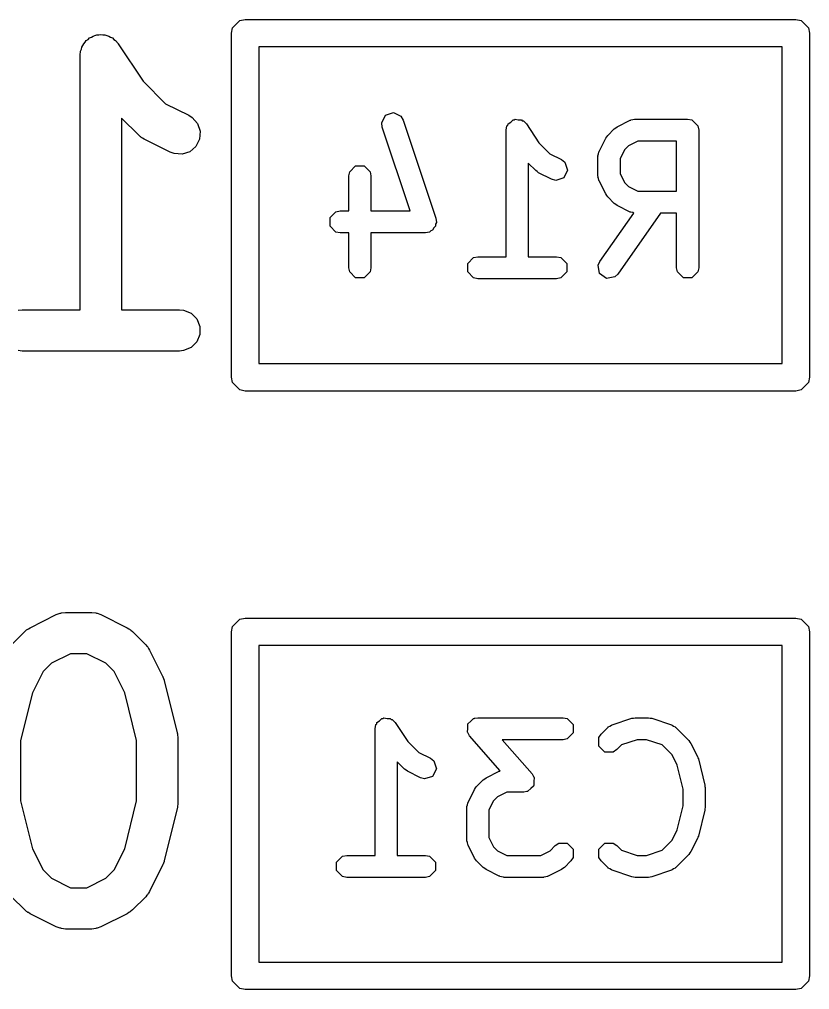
# Model space of a CAD drawing. Extents: x 2.01 to 5.6, y -4.28 to -1.65.
# Drawn here: x 4.1016 to 4.2146, y -3.7303 to -3.5915 of the extents above; entities that cross this region are included whole.
import ezdxf

# ---------------------------------------------------------------- set-up
doc = ezdxf.new("R2010")
doc.units = 0
doc.header["$MEASUREMENT"] = 0
doc.layers.add('BLACK', color=7, linetype='CONTINUOUS')

msp = doc.modelspace()

# ---------------------------------------------------------------- linework, layer by layer
at = {"layer": 'BLACK', "linetype": 'CONTINUOUS'}
for p, q in [((4.1331, -3.59169), (4.13386, -3.59154)), ((4.13386, -3.59154), (4.2126, -3.59154)), ((4.2126, -3.59154), (4.21335, -3.59169)), ((4.13189, -3.5935), (4.13204, -3.59275)), ((4.13204, -3.59275), (4.1331, -3.59169)), ((4.21335, -3.59169), (4.21442, -3.59275)), ((4.21442, -3.59275), (4.21457, -3.5935)), ((4.11139, -3.5944), (4.1116, -3.59419)), ((4.1116, -3.59419), (4.11187, -3.59408)), ((4.11187, -3.59408), (4.11211, -3.59392)), ((4.11211, -3.59392), (4.11239, -3.59386)), ((4.11239, -3.59386), (4.11266, -3.59375)), ((4.11266, -3.59375), (4.11295, -3.59375)), ((4.11295, -3.59375), (4.11324, -3.59369)), ((4.11324, -3.59369), (4.11352, -3.59375)), ((4.11352, -3.59375), (4.11381, -3.59375)), ((4.11381, -3.59375), (4.11408, -3.59386)), ((4.11408, -3.59386), (4.11437, -3.59392)), ((4.11437, -3.59392), (4.11461, -3.59408)), ((4.11461, -3.59408), (4.11488, -3.59419)), ((4.11488, -3.59419), (4.11508, -3.5944)), ((4.13189, -3.64272), (4.13189, -3.5935)), ((4.21457, -3.5935), (4.21457, -3.64272)), ((4.11045, -3.5958), (4.11051, -3.59551)), ((4.11051, -3.59551), (4.11067, -3.59527)), ((4.11067, -3.59527), (4.11078, -3.59501)), ((4.11078, -3.59501), (4.11099, -3.5948)), ((4.11099, -3.5948), (4.11115, -3.59456)), ((4.11115, -3.59456), (4.11139, -3.5944)), ((4.11508, -3.5944), (4.11533, -3.59456)), ((4.11533, -3.59456), (4.11569, -3.595)), ((4.11569, -3.595), (4.11569, -3.59501)), ((4.11569, -3.59501), (4.11569, -3.59501)), ((4.11569, -3.59501), (4.11569, -3.59501)), ((4.11569, -3.59501), (4.11928, -3.60039)), ((4.13583, -3.59547), (4.13583, -3.64075)), ((4.21063, -3.59547), (4.13583, -3.59547)), ((4.21063, -3.64075), (4.21063, -3.59547)), ((4.11028, -3.59664), (4.11034, -3.59607)), ((4.11028, -3.59665), (4.11028, -3.59664)), ((4.11028, -3.59664), (4.11028, -3.59664)), ((4.11028, -3.59664), (4.11028, -3.59664)), ((4.11028, -3.63306), (4.11028, -3.59665)), ((4.11034, -3.59607), (4.11045, -3.5958)), ((4.11928, -3.60039), (4.12248, -3.60359)), ((4.12248, -3.60359), (4.1258, -3.60525)), ((4.1258, -3.60525), (4.12629, -3.60556)), ((4.15338, -3.60632), (4.15392, -3.60524)), ((4.15392, -3.60524), (4.15506, -3.60486)), ((4.15506, -3.60486), (4.15614, -3.6054)), ((4.15614, -3.6054), (4.15644, -3.60593)), ((4.11865, -3.60811), (4.11619, -3.60565)), ((4.11619, -3.60565), (4.11619, -3.63306)), ((4.12629, -3.60556), (4.12705, -3.60643)), ((4.12705, -3.60643), (4.12741, -3.60753)), ((4.15346, -3.60693), (4.15338, -3.60632)), ((4.15644, -3.60593), (4.16113, -3.61999)), ((4.17118, -3.60737), (4.1713, -3.60677)), ((4.1713, -3.60677), (4.17142, -3.60665)), ((4.17142, -3.60665), (4.17145, -3.60649)), ((4.17145, -3.60649), (4.17183, -3.60624)), ((4.17183, -3.60624), (4.17216, -3.60591)), ((4.17216, -3.60591), (4.17232, -3.60591)), ((4.17232, -3.60591), (4.17245, -3.60582)), ((4.17245, -3.60582), (4.1729, -3.60591)), ((4.1729, -3.60591), (4.17336, -3.60591)), ((4.17336, -3.60591), (4.17348, -3.60603)), ((4.17348, -3.60603), (4.17364, -3.60606)), ((4.17364, -3.60606), (4.17407, -3.60649)), ((4.17407, -3.60649), (4.17586, -3.60918)), ((4.18705, -3.6069), (4.18893, -3.60596)), ((4.18893, -3.60596), (4.189, -3.60594)), ((4.189, -3.60594), (4.18903, -3.60591)), ((4.18903, -3.60591), (4.18928, -3.60586)), ((4.18928, -3.60586), (4.18952, -3.6058)), ((4.18952, -3.6058), (4.18956, -3.60581)), ((4.18956, -3.60581), (4.18963, -3.60579)), ((4.18963, -3.60579), (4.19713, -3.60579)), ((4.19713, -3.60579), (4.19773, -3.60591)), ((4.19773, -3.60591), (4.19859, -3.60677)), ((4.19859, -3.60677), (4.19871, -3.60737)), ((4.11887, -3.60829), (4.11865, -3.60811)), ((4.12741, -3.60753), (4.12733, -3.60867)), ((4.15745, -3.61892), (4.15346, -3.60693)), ((4.17118, -3.62548), (4.17118, -3.60737)), ((4.18557, -3.60834), (4.18571, -3.60813)), ((4.18571, -3.60813), (4.18664, -3.60719)), ((4.18664, -3.60719), (4.18685, -3.60705)), ((4.18685, -3.60705), (4.18705, -3.6069)), ((4.19871, -3.60737), (4.19871, -3.62705)), ((4.11892, -3.60835), (4.11887, -3.60829)), ((4.11901, -3.60841), (4.11892, -3.60835)), ((4.11909, -3.60848), (4.11901, -3.60841)), ((4.11917, -3.60851), (4.11909, -3.60848)), ((4.11941, -3.60866), (4.11917, -3.60851)), ((4.12316, -3.61054), (4.11941, -3.60866)), ((4.12733, -3.60867), (4.12682, -3.60971)), ((4.17586, -3.60918), (4.17744, -3.61076)), ((4.18447, -3.61041), (4.18541, -3.60854)), ((4.18541, -3.60854), (4.18557, -3.60834)), ((4.18869, -3.6096), (4.18811, -3.61018)), ((4.19, -3.60894), (4.18869, -3.6096)), ((4.19556, -3.60894), (4.19, -3.60894)), ((4.19556, -3.6161), (4.19556, -3.60894)), ((4.1237, -3.61074), (4.12316, -3.61054)), ((4.12485, -3.61082), (4.1237, -3.61074)), ((4.12595, -3.61046), (4.12485, -3.61082)), ((4.12682, -3.60971), (4.12595, -3.61046)), ((4.17744, -3.61076), (4.17909, -3.61158)), ((4.18431, -3.61101), (4.18438, -3.61076)), ((4.18432, -3.61104), (4.18431, -3.61101)), ((4.18431, -3.61112), (4.18432, -3.61104)), ((4.18438, -3.61076), (4.18443, -3.61051)), ((4.18443, -3.61051), (4.18445, -3.61049)), ((4.18445, -3.61049), (4.18447, -3.61041)), ((4.18811, -3.61018), (4.18746, -3.61149)), ((4.1754, -3.61317), (4.17433, -3.61211)), ((4.17433, -3.61211), (4.17433, -3.62548)), ((4.17909, -3.61158), (4.17957, -3.61196)), ((4.17957, -3.61196), (4.17995, -3.6131)), ((4.18431, -3.61393), (4.18431, -3.61112)), ((4.18746, -3.61149), (4.18746, -3.61356)), ((4.14869, -3.61393), (4.14881, -3.61333)), ((4.14881, -3.61333), (4.14966, -3.61247)), ((4.14966, -3.61247), (4.15087, -3.61247)), ((4.15087, -3.61247), (4.15172, -3.61333)), ((4.15172, -3.61333), (4.15184, -3.61393)), ((4.17561, -3.61331), (4.1754, -3.61317)), ((4.1758, -3.61346), (4.17561, -3.61331)), ((4.17768, -3.6144), (4.1758, -3.61346)), ((4.17995, -3.6131), (4.17942, -3.61418)), ((4.18746, -3.61356), (4.18811, -3.61487)), ((4.14869, -3.61892), (4.14869, -3.61393)), ((4.15184, -3.61393), (4.15184, -3.61892)), ((4.17827, -3.61456), (4.17768, -3.6144)), ((4.17942, -3.61418), (4.17827, -3.61456)), ((4.18432, -3.61401), (4.18431, -3.61393)), ((4.18431, -3.61404), (4.18432, -3.61401)), ((4.18438, -3.61428), (4.18431, -3.61404)), ((4.18443, -3.61453), (4.18438, -3.61428)), ((4.18445, -3.61456), (4.18443, -3.61453)), ((4.18447, -3.61463), (4.18445, -3.61456)), ((4.18541, -3.61651), (4.18447, -3.61463)), ((4.18811, -3.61487), (4.18869, -3.61545)), ((4.18557, -3.61671), (4.18541, -3.61651)), ((4.18869, -3.61545), (4.19, -3.6161)), ((4.19, -3.6161), (4.19556, -3.6161)), ((4.18571, -3.61692), (4.18557, -3.61671)), ((4.18664, -3.61786), (4.18571, -3.61692)), ((4.18685, -3.618), (4.18664, -3.61786)), ((4.146, -3.61989), (4.14685, -3.61904)), ((4.14685, -3.61904), (4.14745, -3.61892)), ((4.14745, -3.61892), (4.14869, -3.61892)), ((4.15184, -3.61892), (4.15745, -3.61892)), ((4.18459, -3.62615), (4.18944, -3.61923)), ((4.18705, -3.61815), (4.18685, -3.618)), ((4.18893, -3.61909), (4.18705, -3.61815)), ((4.19326, -3.61925), (4.18717, -3.62796)), ((4.189, -3.61911), (4.18893, -3.61909)), ((4.18903, -3.61913), (4.189, -3.61911)), ((4.18928, -3.61918), (4.18903, -3.61913)), ((4.18944, -3.61923), (4.18928, -3.61918)), ((4.19556, -3.61925), (4.19326, -3.61925)), ((4.19556, -3.62705), (4.19556, -3.61925)), ((4.146, -3.62109), (4.146, -3.61989)), ((4.16121, -3.6206), (4.16109, -3.62083)), ((4.16113, -3.61999), (4.16121, -3.6206)), ((4.14685, -3.62195), (4.146, -3.62109)), ((4.14745, -3.62207), (4.14685, -3.62195)), ((4.14869, -3.62207), (4.14745, -3.62207)), ((4.14869, -3.62705), (4.14869, -3.62207)), ((4.15964, -3.62207), (4.15184, -3.62207)), ((4.15184, -3.62207), (4.15184, -3.62705)), ((4.16024, -3.62195), (4.15964, -3.62207)), ((4.16042, -3.62176), (4.16024, -3.62195)), ((4.16067, -3.62168), (4.16042, -3.62176)), ((4.16083, -3.62135), (4.16067, -3.62168)), ((4.16109, -3.62109), (4.16083, -3.62135)), ((4.16109, -3.62083), (4.16109, -3.62109)), ((4.16568, -3.62645), (4.16653, -3.6256)), ((4.16653, -3.6256), (4.16714, -3.62548)), ((4.16714, -3.62548), (4.17118, -3.62548)), ((4.17433, -3.62548), (4.17838, -3.62548)), ((4.17838, -3.62548), (4.17899, -3.6256)), ((4.17899, -3.6256), (4.17984, -3.62645)), ((4.18435, -3.62671), (4.18459, -3.62615)), ((4.14881, -3.62766), (4.14869, -3.62705)), ((4.14966, -3.62851), (4.14881, -3.62766)), ((4.15172, -3.62766), (4.15087, -3.62851)), ((4.15184, -3.62705), (4.15172, -3.62766)), ((4.16568, -3.62766), (4.16568, -3.62645)), ((4.16653, -3.62851), (4.16568, -3.62766)), ((4.17984, -3.62766), (4.17899, -3.62851)), ((4.17984, -3.62645), (4.17984, -3.62766)), ((4.18455, -3.6279), (4.18435, -3.62671)), ((4.19568, -3.62766), (4.19556, -3.62705)), ((4.19653, -3.62851), (4.19568, -3.62766)), ((4.19859, -3.62766), (4.19773, -3.62851)), ((4.19871, -3.62705), (4.19859, -3.62766)), ((4.15087, -3.62851), (4.14966, -3.62851)), ((4.16714, -3.62863), (4.16653, -3.62851)), ((4.17838, -3.62863), (4.16714, -3.62863)), ((4.17899, -3.62851), (4.17838, -3.62863)), ((4.18554, -3.62859), (4.18455, -3.6279)), ((4.18673, -3.62838), (4.18554, -3.62859)), ((4.18717, -3.62796), (4.18673, -3.62838)), ((4.19773, -3.62851), (4.19653, -3.62851)), ((4.10141, -3.63312), (4.10199, -3.63306)), ((4.10199, -3.63306), (4.11028, -3.63306)), ((4.11619, -3.63306), (4.12448, -3.63306)), ((4.12448, -3.63306), (4.12506, -3.63312)), ((4.12506, -3.63312), (4.12612, -3.63356)), ((4.12612, -3.63356), (4.12694, -3.63438)), ((4.12694, -3.63438), (4.12738, -3.63544)), ((4.12738, -3.63544), (4.12738, -3.63659)), ((4.12738, -3.63659), (4.12694, -3.63766)), ((4.12612, -3.63847), (4.12506, -3.63891)), ((4.12694, -3.63766), (4.12612, -3.63847)), ((4.10199, -3.63897), (4.10141, -3.63891)), ((4.12448, -3.63897), (4.10199, -3.63897)), ((4.12506, -3.63891), (4.12448, -3.63897)), ((4.13583, -3.64075), (4.21063, -3.64075)), ((4.13204, -3.64347), (4.13189, -3.64272)), ((4.21457, -3.64272), (4.21442, -3.64347)), ((4.1331, -3.64454), (4.13204, -3.64347)), ((4.21442, -3.64347), (4.21335, -3.64454)), ((4.13386, -3.64469), (4.1331, -3.64454)), ((4.2126, -3.64469), (4.13386, -3.64469)), ((4.21335, -3.64454), (4.2126, -3.64469)), ((4.1031, -3.67856), (4.10685, -3.67668)), ((4.10685, -3.67668), (4.10739, -3.67648)), ((4.10739, -3.67648), (4.1075, -3.67647)), ((4.1075, -3.67647), (4.1076, -3.67643)), ((4.1076, -3.67643), (4.10817, -3.67637)), ((4.10817, -3.67637), (4.11192, -3.67637)), ((4.11192, -3.67637), (4.1125, -3.67643)), ((4.1125, -3.67643), (4.1126, -3.67647)), ((4.1126, -3.67647), (4.1127, -3.67648)), ((4.1127, -3.67648), (4.11324, -3.67668)), ((4.11324, -3.67668), (4.11699, -3.67856)), ((4.13204, -3.67838), (4.1331, -3.67732)), ((4.1331, -3.67732), (4.13386, -3.67717)), ((4.13386, -3.67717), (4.2126, -3.67717)), ((4.2126, -3.67717), (4.21335, -3.67732)), ((4.21335, -3.67732), (4.21442, -3.67838)), ((4.10234, -3.67911), (4.10256, -3.67892)), ((4.10256, -3.67892), (4.10261, -3.67887)), ((4.10261, -3.67887), (4.1027, -3.67881)), ((4.1027, -3.67881), (4.10278, -3.67874)), ((4.10278, -3.67874), (4.10286, -3.67871)), ((4.10286, -3.67871), (4.1031, -3.67856)), ((4.11699, -3.67856), (4.11724, -3.67871)), ((4.11724, -3.67871), (4.11731, -3.67874)), ((4.11731, -3.67874), (4.11739, -3.67881)), ((4.11739, -3.67881), (4.11748, -3.67887)), ((4.11748, -3.67887), (4.11753, -3.67892)), ((4.11753, -3.67892), (4.11776, -3.67911)), ((4.13189, -3.67913), (4.13204, -3.67838)), ((4.21442, -3.67838), (4.21457, -3.67913)), ((4.10046, -3.68099), (4.10234, -3.67911)), ((4.11776, -3.67911), (4.11964, -3.68099)), ((4.13189, -3.72835), (4.13189, -3.67913)), ((4.21457, -3.67913), (4.21457, -3.72835)), ((4.11964, -3.68099), (4.11982, -3.68121)), ((4.11982, -3.68121), (4.11988, -3.68126)), ((4.11988, -3.68126), (4.11994, -3.68135)), ((4.11994, -3.68135), (4.12, -3.68143)), ((4.12, -3.68143), (4.12003, -3.6815)), ((4.12003, -3.6815), (4.12019, -3.68175)), ((4.12019, -3.68175), (4.12206, -3.6855)), ((4.13583, -3.6811), (4.13583, -3.72638)), ((4.21063, -3.6811), (4.13583, -3.6811)), ((4.21063, -3.72638), (4.21063, -3.6811)), ((4.10887, -3.68228), (4.10617, -3.68363)), ((4.11123, -3.68228), (4.10887, -3.68228)), ((4.11392, -3.68363), (4.11123, -3.68228)), ((4.10617, -3.68363), (4.10498, -3.68482)), ((4.11512, -3.68482), (4.11392, -3.68363)), ((4.10498, -3.68482), (4.10346, -3.68785)), ((4.11664, -3.68785), (4.11512, -3.68482)), ((4.12206, -3.6855), (4.12208, -3.68554)), ((4.12208, -3.68554), (4.12209, -3.68556)), ((4.12209, -3.68556), (4.12218, -3.6858)), ((4.12218, -3.6858), (4.12227, -3.68604)), ((4.12227, -3.68604), (4.12227, -3.68606)), ((4.12227, -3.68606), (4.12229, -3.68611)), ((4.12229, -3.68611), (4.12416, -3.69361)), ((4.10346, -3.68785), (4.10175, -3.69469)), ((4.11834, -3.69469), (4.11664, -3.68785)), ((4.15357, -3.69154), (4.15371, -3.69145)), ((4.15371, -3.69145), (4.15416, -3.69154)), ((4.16653, -3.69154), (4.16661, -3.69153)), ((4.16661, -3.69153), (4.16663, -3.69151)), ((4.16663, -3.69151), (4.1667, -3.69151)), ((4.1667, -3.69151), (4.16714, -3.69142)), ((4.16714, -3.69142), (4.17932, -3.69142)), ((4.17932, -3.69142), (4.17992, -3.69154)), ((4.18632, -3.69244), (4.18913, -3.6915)), ((4.18913, -3.6915), (4.18938, -3.69147)), ((4.18938, -3.69147), (4.18963, -3.69142)), ((4.18963, -3.69142), (4.19151, -3.69142)), ((4.19151, -3.69142), (4.19175, -3.69147)), ((4.19175, -3.69147), (4.19201, -3.6915)), ((4.19201, -3.6915), (4.19482, -3.69244)), ((4.15244, -3.693), (4.15256, -3.6924)), ((4.15256, -3.6924), (4.15267, -3.69228)), ((4.15267, -3.69228), (4.1527, -3.69212)), ((4.1527, -3.69212), (4.15309, -3.69187)), ((4.15309, -3.69187), (4.15341, -3.69154)), ((4.15341, -3.69154), (4.15357, -3.69154)), ((4.15416, -3.69154), (4.15461, -3.69154)), ((4.15461, -3.69154), (4.15473, -3.69166)), ((4.15473, -3.69166), (4.15489, -3.69169)), ((4.15489, -3.69169), (4.15532, -3.69212)), ((4.15532, -3.69212), (4.15711, -3.69481)), ((4.16568, -3.6924), (4.16572, -3.69236)), ((4.16568, -3.69295), (4.16568, -3.6924)), ((4.16572, -3.6923), (4.16614, -3.69193)), ((4.16572, -3.69236), (4.16572, -3.6923)), ((4.16614, -3.69193), (4.16653, -3.69154)), ((4.17992, -3.69154), (4.18078, -3.6924)), ((4.18078, -3.6924), (4.18078, -3.6936)), ((4.18477, -3.69376), (4.18571, -3.69282)), ((4.18571, -3.69282), (4.18577, -3.69278)), ((4.18577, -3.69278), (4.18579, -3.69275)), ((4.18579, -3.69275), (4.18601, -3.69262)), ((4.18601, -3.69262), (4.18622, -3.69248)), ((4.18622, -3.69248), (4.18625, -3.69248)), ((4.18625, -3.69248), (4.18632, -3.69244)), ((4.19482, -3.69244), (4.19489, -3.69248)), ((4.19489, -3.69248), (4.19492, -3.69248)), ((4.19492, -3.69248), (4.19513, -3.69262)), ((4.19513, -3.69262), (4.19535, -3.69275)), ((4.19535, -3.69275), (4.19537, -3.69278)), ((4.19537, -3.69278), (4.19543, -3.69282)), ((4.19543, -3.69282), (4.19731, -3.6947)), ((4.12416, -3.69361), (4.12418, -3.69371)), ((4.12418, -3.69371), (4.12419, -3.69375)), ((4.12419, -3.69375), (4.12421, -3.69396)), ((4.12421, -3.69396), (4.12425, -3.69418)), ((4.12425, -3.69418), (4.12424, -3.69422)), ((4.12424, -3.69422), (4.12425, -3.69432)), ((4.15244, -3.71111), (4.15244, -3.693)), ((4.16564, -3.6935), (4.16568, -3.69295)), ((4.16568, -3.69357), (4.16564, -3.6935)), ((4.16568, -3.6936), (4.16568, -3.69357)), ((4.16573, -3.69365), (4.16568, -3.6936)), ((4.16595, -3.69403), (4.16573, -3.69365)), ((4.17032, -3.69903), (4.16595, -3.69403)), ((4.18078, -3.6936), (4.17992, -3.69445)), ((4.18443, -3.69427), (4.18477, -3.69376)), ((4.18443, -3.69548), (4.18443, -3.69427)), ((4.10175, -3.69469), (4.10175, -3.70333)), ((4.11834, -3.70333), (4.11834, -3.69469)), ((4.12425, -3.69432), (4.12425, -3.7037)), ((4.15711, -3.69481), (4.15869, -3.69639)), ((4.17932, -3.69457), (4.17061, -3.69457)), ((4.17061, -3.69457), (4.17488, -3.69946)), ((4.17992, -3.69445), (4.17932, -3.69457)), ((4.18528, -3.69633), (4.18443, -3.69548)), ((4.18767, -3.69531), (4.187, -3.69599)), ((4.18989, -3.69457), (4.18767, -3.69531)), ((4.19125, -3.69457), (4.18989, -3.69457)), ((4.19347, -3.69531), (4.19125, -3.69457)), ((4.1949, -3.69674), (4.19347, -3.69531)), ((4.19731, -3.6947), (4.19745, -3.69491)), ((4.19745, -3.69491), (4.1976, -3.69511)), ((4.1976, -3.69511), (4.19854, -3.69698)), ((4.15869, -3.69639), (4.16034, -3.69721)), ((4.18649, -3.69633), (4.18528, -3.69633)), ((4.187, -3.69599), (4.18649, -3.69633)), ((4.19565, -3.69823), (4.1949, -3.69674)), ((4.19854, -3.69698), (4.19859, -3.69715)), ((4.15665, -3.6988), (4.15559, -3.69774)), ((4.15559, -3.69774), (4.15559, -3.71111)), ((4.16034, -3.69721), (4.16083, -3.69759)), ((4.16083, -3.69759), (4.16121, -3.69873)), ((4.19649, -3.70163), (4.19565, -3.69823)), ((4.19859, -3.69715), (4.19866, -3.6973)), ((4.19866, -3.6973), (4.1996, -3.70105)), ((4.15686, -3.69894), (4.15665, -3.6988)), ((4.15706, -3.69909), (4.15686, -3.69894)), ((4.15893, -3.70003), (4.15706, -3.69909)), ((4.16067, -3.69981), (4.15952, -3.70019)), ((4.16121, -3.69873), (4.16067, -3.69981)), ((4.16831, -3.70003), (4.17018, -3.69909)), ((4.17018, -3.69909), (4.17026, -3.69907)), ((4.17026, -3.69907), (4.17028, -3.69904)), ((4.17028, -3.69904), (4.17032, -3.69903)), ((4.17488, -3.69946), (4.17511, -3.69985)), ((4.17511, -3.69985), (4.17515, -3.69989)), ((4.15952, -3.70019), (4.15893, -3.70003)), ((4.16696, -3.70126), (4.1679, -3.70032)), ((4.1679, -3.70032), (4.16811, -3.70018)), ((4.16811, -3.70018), (4.16831, -3.70003)), ((4.17511, -3.7012), (4.17469, -3.70156)), ((4.17515, -3.7011), (4.17511, -3.70114)), ((4.17511, -3.70114), (4.17511, -3.7012)), ((4.17515, -3.69989), (4.17515, -3.69993)), ((4.17515, -3.69993), (4.17519, -3.69999)), ((4.17519, -3.69999), (4.17515, -3.70055)), ((4.17515, -3.70055), (4.17515, -3.7011)), ((4.1996, -3.70105), (4.19961, -3.70125)), ((4.19961, -3.70125), (4.19964, -3.70143)), ((4.16573, -3.70354), (4.16666, -3.70167)), ((4.16666, -3.70167), (4.16682, -3.70147)), ((4.16682, -3.70147), (4.16696, -3.70126)), ((4.17126, -3.70207), (4.16994, -3.70273)), ((4.1737, -3.70207), (4.17126, -3.70207)), ((4.17414, -3.70198), (4.1737, -3.70207)), ((4.1742, -3.70199), (4.17414, -3.70198)), ((4.17423, -3.70197), (4.1742, -3.70199)), ((4.1743, -3.70195), (4.17423, -3.70197)), ((4.17469, -3.70156), (4.1743, -3.70195)), ((4.19649, -3.70405), (4.19649, -3.70163)), ((4.19964, -3.70143), (4.19964, -3.70425)), ((4.10175, -3.70333), (4.10346, -3.71016)), ((4.11664, -3.71016), (4.11834, -3.70333)), ((4.12425, -3.70384), (4.12421, -3.70405)), ((4.12425, -3.7037), (4.12424, -3.7038)), ((4.12424, -3.7038), (4.12425, -3.70384)), ((4.16556, -3.70413), (4.16563, -3.70389)), ((4.16563, -3.70389), (4.16568, -3.70364)), ((4.16568, -3.70364), (4.16571, -3.70362)), ((4.16571, -3.70362), (4.16573, -3.70354)), ((4.16937, -3.7033), (4.16871, -3.70462)), ((4.16994, -3.70273), (4.16937, -3.7033)), ((4.12416, -3.70441), (4.12229, -3.71191)), ((4.12418, -3.70431), (4.12416, -3.70441)), ((4.12419, -3.70427), (4.12418, -3.70431)), ((4.12421, -3.70405), (4.12419, -3.70427)), ((4.16558, -3.70417), (4.16556, -3.70413)), ((4.16556, -3.70425), (4.16558, -3.70417)), ((4.16556, -3.70893), (4.16556, -3.70425)), ((4.16871, -3.70462), (4.16871, -3.70856)), ((4.19565, -3.70745), (4.19649, -3.70405)), ((4.1996, -3.70463), (4.19866, -3.70838)), ((4.19961, -3.70444), (4.1996, -3.70463)), ((4.19964, -3.70425), (4.19961, -3.70444)), ((4.1949, -3.70894), (4.19565, -3.70745)), ((4.16558, -3.70901), (4.16556, -3.70893)), ((4.16556, -3.70905), (4.16558, -3.70901)), ((4.16563, -3.70929), (4.16556, -3.70905)), ((4.16568, -3.70954), (4.16563, -3.70929)), ((4.16571, -3.70956), (4.16568, -3.70954)), ((4.16573, -3.70964), (4.16571, -3.70956)), ((4.16871, -3.70856), (4.16937, -3.70988)), ((4.17821, -3.70969), (4.17872, -3.70935)), ((4.17872, -3.70935), (4.17992, -3.70935)), ((4.17992, -3.70935), (4.18078, -3.71021)), ((4.18443, -3.71021), (4.18528, -3.70935)), ((4.18528, -3.70935), (4.18649, -3.70935)), ((4.18649, -3.70935), (4.187, -3.70969)), ((4.19347, -3.71037), (4.1949, -3.70894)), ((4.19854, -3.7087), (4.1976, -3.71058)), ((4.19859, -3.70853), (4.19854, -3.7087)), ((4.19866, -3.70838), (4.19859, -3.70853)), ((4.10346, -3.71016), (4.10498, -3.71319)), ((4.11512, -3.71319), (4.11664, -3.71016)), ((4.16666, -3.71151), (4.16573, -3.70964)), ((4.16937, -3.70988), (4.16994, -3.71045)), ((4.16994, -3.71045), (4.17126, -3.71111)), ((4.17614, -3.71111), (4.17745, -3.71045)), ((4.17745, -3.71045), (4.17821, -3.70969)), ((4.18078, -3.71021), (4.18078, -3.71141)), ((4.18443, -3.71141), (4.18443, -3.71021)), ((4.187, -3.70969), (4.18767, -3.71037)), ((4.18767, -3.71037), (4.18989, -3.71111)), ((4.19125, -3.71111), (4.19347, -3.71037)), ((4.19745, -3.71077), (4.19731, -3.71098)), ((4.1976, -3.71058), (4.19745, -3.71077)), ((4.12218, -3.71221), (4.12209, -3.71246)), ((4.12227, -3.71197), (4.12218, -3.71221)), ((4.12229, -3.71191), (4.12227, -3.71195)), ((4.12227, -3.71195), (4.12227, -3.71197)), ((4.14693, -3.71208), (4.14779, -3.71123)), ((4.14693, -3.71329), (4.14693, -3.71208)), ((4.14779, -3.71123), (4.14839, -3.71111)), ((4.14839, -3.71111), (4.15244, -3.71111)), ((4.15559, -3.71111), (4.15964, -3.71111)), ((4.15964, -3.71111), (4.16024, -3.71123)), ((4.16024, -3.71123), (4.16109, -3.71208)), ((4.16109, -3.71208), (4.16109, -3.71329)), ((4.16682, -3.71171), (4.16666, -3.71151)), ((4.16696, -3.71192), (4.16682, -3.71171)), ((4.1679, -3.71286), (4.16696, -3.71192)), ((4.17126, -3.71111), (4.17614, -3.71111)), ((4.18043, -3.71192), (4.1795, -3.71286)), ((4.18078, -3.71141), (4.18043, -3.71192)), ((4.18477, -3.71192), (4.18443, -3.71141)), ((4.18571, -3.71286), (4.18477, -3.71192)), ((4.18989, -3.71111), (4.19125, -3.71111)), ((4.19731, -3.71098), (4.19543, -3.71286)), ((4.10498, -3.71319), (4.10617, -3.71439)), ((4.11392, -3.71439), (4.11512, -3.71319)), ((4.12206, -3.71252), (4.12019, -3.71626)), ((4.12208, -3.71247), (4.12206, -3.71252)), ((4.12209, -3.71246), (4.12208, -3.71247)), ((4.14779, -3.71414), (4.14693, -3.71329)), ((4.16109, -3.71329), (4.16024, -3.71414)), ((4.16811, -3.713), (4.1679, -3.71286)), ((4.16831, -3.71315), (4.16811, -3.713)), ((4.17018, -3.71409), (4.16831, -3.71315)), ((4.17909, -3.71315), (4.17721, -3.71409)), ((4.17929, -3.713), (4.17909, -3.71315)), ((4.1795, -3.71286), (4.17929, -3.713)), ((4.18577, -3.7129), (4.18571, -3.71286)), ((4.18579, -3.71294), (4.18577, -3.7129)), ((4.18601, -3.71306), (4.18579, -3.71294)), ((4.18622, -3.7132), (4.18601, -3.71306)), ((4.18625, -3.7132), (4.18622, -3.7132)), ((4.18632, -3.71324), (4.18625, -3.7132)), ((4.18913, -3.71418), (4.18632, -3.71324)), ((4.19482, -3.71324), (4.19201, -3.71418)), ((4.19489, -3.7132), (4.19482, -3.71324)), ((4.19492, -3.7132), (4.19489, -3.7132)), ((4.19513, -3.71306), (4.19492, -3.7132)), ((4.19535, -3.71294), (4.19513, -3.71306)), ((4.19537, -3.7129), (4.19535, -3.71294)), ((4.19543, -3.71286), (4.19537, -3.7129)), ((4.10617, -3.71439), (4.10887, -3.71574)), ((4.11123, -3.71574), (4.11392, -3.71439)), ((4.14839, -3.71426), (4.14779, -3.71414)), ((4.15964, -3.71426), (4.14839, -3.71426)), ((4.16024, -3.71414), (4.15964, -3.71426)), ((4.17026, -3.71411), (4.17018, -3.71409)), ((4.17028, -3.71414), (4.17026, -3.71411)), ((4.17053, -3.71419), (4.17028, -3.71414)), ((4.17077, -3.71425), (4.17053, -3.71419)), ((4.17081, -3.71424), (4.17077, -3.71425)), ((4.17088, -3.71426), (4.17081, -3.71424)), ((4.17651, -3.71426), (4.17088, -3.71426)), ((4.17659, -3.71424), (4.17651, -3.71426)), ((4.17662, -3.71425), (4.17659, -3.71424)), ((4.17686, -3.71419), (4.17662, -3.71425)), ((4.17711, -3.71414), (4.17686, -3.71419)), ((4.17714, -3.71411), (4.17711, -3.71414)), ((4.17721, -3.71409), (4.17714, -3.71411)), ((4.18939, -3.71421), (4.18913, -3.71418)), ((4.18963, -3.71426), (4.18939, -3.71421)), ((4.19151, -3.71426), (4.18963, -3.71426)), ((4.19175, -3.71421), (4.19151, -3.71426)), ((4.19201, -3.71418), (4.19175, -3.71421)), ((4.10887, -3.71574), (4.11123, -3.71574)), ((4.12003, -3.71651), (4.12, -3.71658)), ((4.12019, -3.71626), (4.12003, -3.71651)), ((4.10234, -3.71891), (4.10046, -3.71703)), ((4.11964, -3.71703), (4.11776, -3.71891)), ((4.11982, -3.71681), (4.11964, -3.71703)), ((4.11988, -3.71675), (4.11982, -3.71681)), ((4.11994, -3.71667), (4.11988, -3.71675)), ((4.12, -3.71658), (4.11994, -3.71667)), ((4.10256, -3.71909), (4.10234, -3.71891)), ((4.10261, -3.71915), (4.10256, -3.71909)), ((4.1027, -3.71921), (4.10261, -3.71915)), ((4.10278, -3.71927), (4.1027, -3.71921)), ((4.10286, -3.7193), (4.10278, -3.71927)), ((4.11731, -3.71927), (4.11724, -3.7193)), ((4.11739, -3.71921), (4.11731, -3.71927)), ((4.11748, -3.71915), (4.11739, -3.71921)), ((4.11753, -3.71909), (4.11748, -3.71915)), ((4.11776, -3.71891), (4.11753, -3.71909)), ((4.1031, -3.71946), (4.10286, -3.7193)), ((4.10685, -3.72133), (4.1031, -3.71946)), ((4.11699, -3.71946), (4.11324, -3.72133)), ((4.11724, -3.7193), (4.11699, -3.71946)), ((4.10739, -3.72154), (4.10685, -3.72133)), ((4.1075, -3.72155), (4.10739, -3.72154)), ((4.1076, -3.72159), (4.1075, -3.72155)), ((4.10817, -3.72165), (4.1076, -3.72159)), ((4.11192, -3.72165), (4.10817, -3.72165)), ((4.1125, -3.72159), (4.11192, -3.72165)), ((4.1126, -3.72155), (4.1125, -3.72159)), ((4.1127, -3.72154), (4.1126, -3.72155)), ((4.11324, -3.72133), (4.1127, -3.72154)), ((4.13583, -3.72638), (4.21063, -3.72638)), ((4.13204, -3.7291), (4.13189, -3.72835)), ((4.21457, -3.72835), (4.21442, -3.7291)), ((4.1331, -3.73017), (4.13204, -3.7291)), ((4.13386, -3.73031), (4.1331, -3.73017)), ((4.2126, -3.73031), (4.13386, -3.73031)), ((4.21335, -3.73017), (4.2126, -3.73031)), ((4.21442, -3.7291), (4.21335, -3.73017))]:
    msp.add_line(p, q, dxfattribs=at)

doc.saveas('drawing.dxf')
